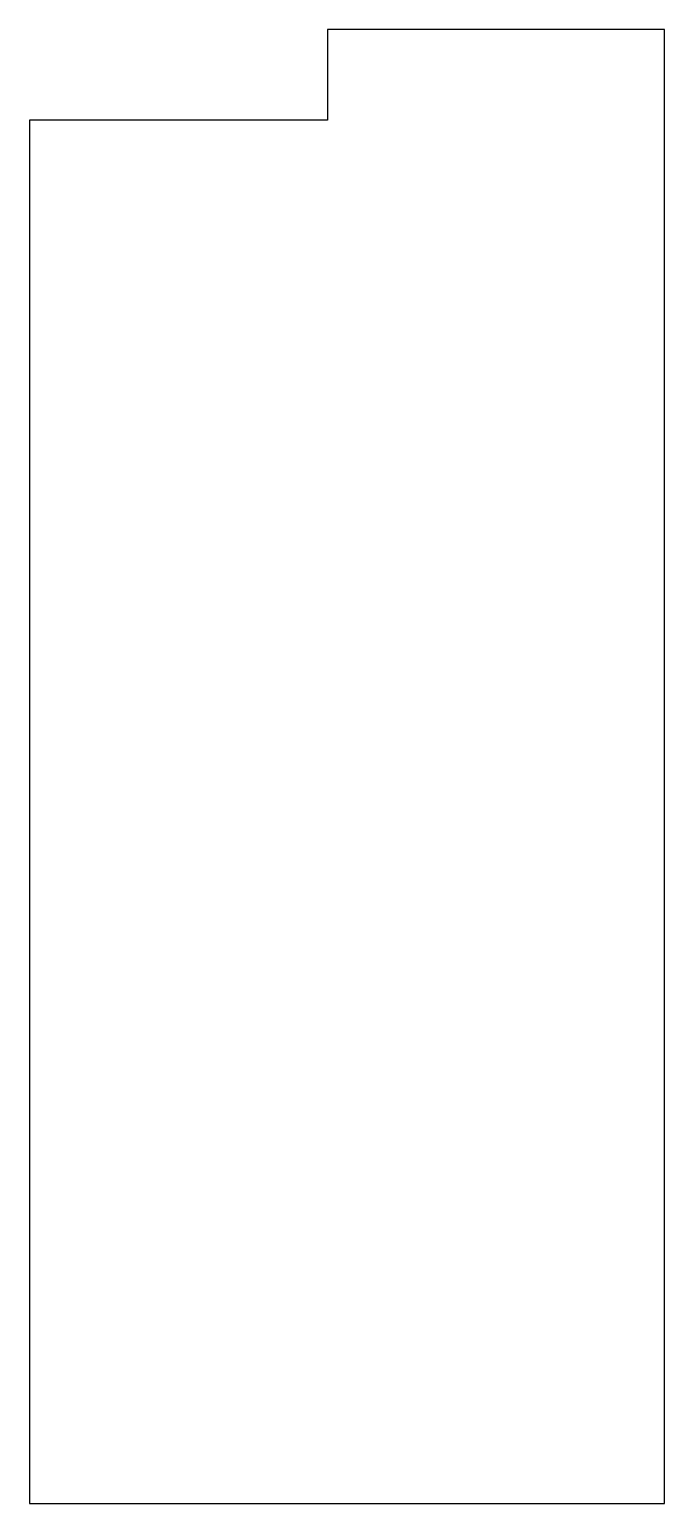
# Model space of a CAD drawing. Header units: millimetres. Extents: x -62 to 62, y -145 to 145.
import ezdxf

# ---------------------------------------------------------------- set-up
doc = ezdxf.new("R2010")
doc.units = ezdxf.units.MM

msp = doc.modelspace()

# ---------------------------------------------------------------- linework, layer by layer
for p, q in [((62.23, 144.5514, 1.27), (-3.81, 144.5514, 1.27)), ((-3.81, 144.5514, 1.27), (-3.81, 126.7714, 1.27)), ((62.23, -144.5514, 1.27), (62.23, 144.5514, 1.27)), ((-62.23, 126.7714, 1.27), (-62.23, -144.5514, 1.27)), ((-3.81, 126.7714, 1.27), (-62.23, 126.7714, 1.27)), ((-62.23, -144.5514, 1.27), (62.23, -144.5514, 1.27))]:
    msp.add_line(p, q)

doc.saveas('drawing.dxf')
